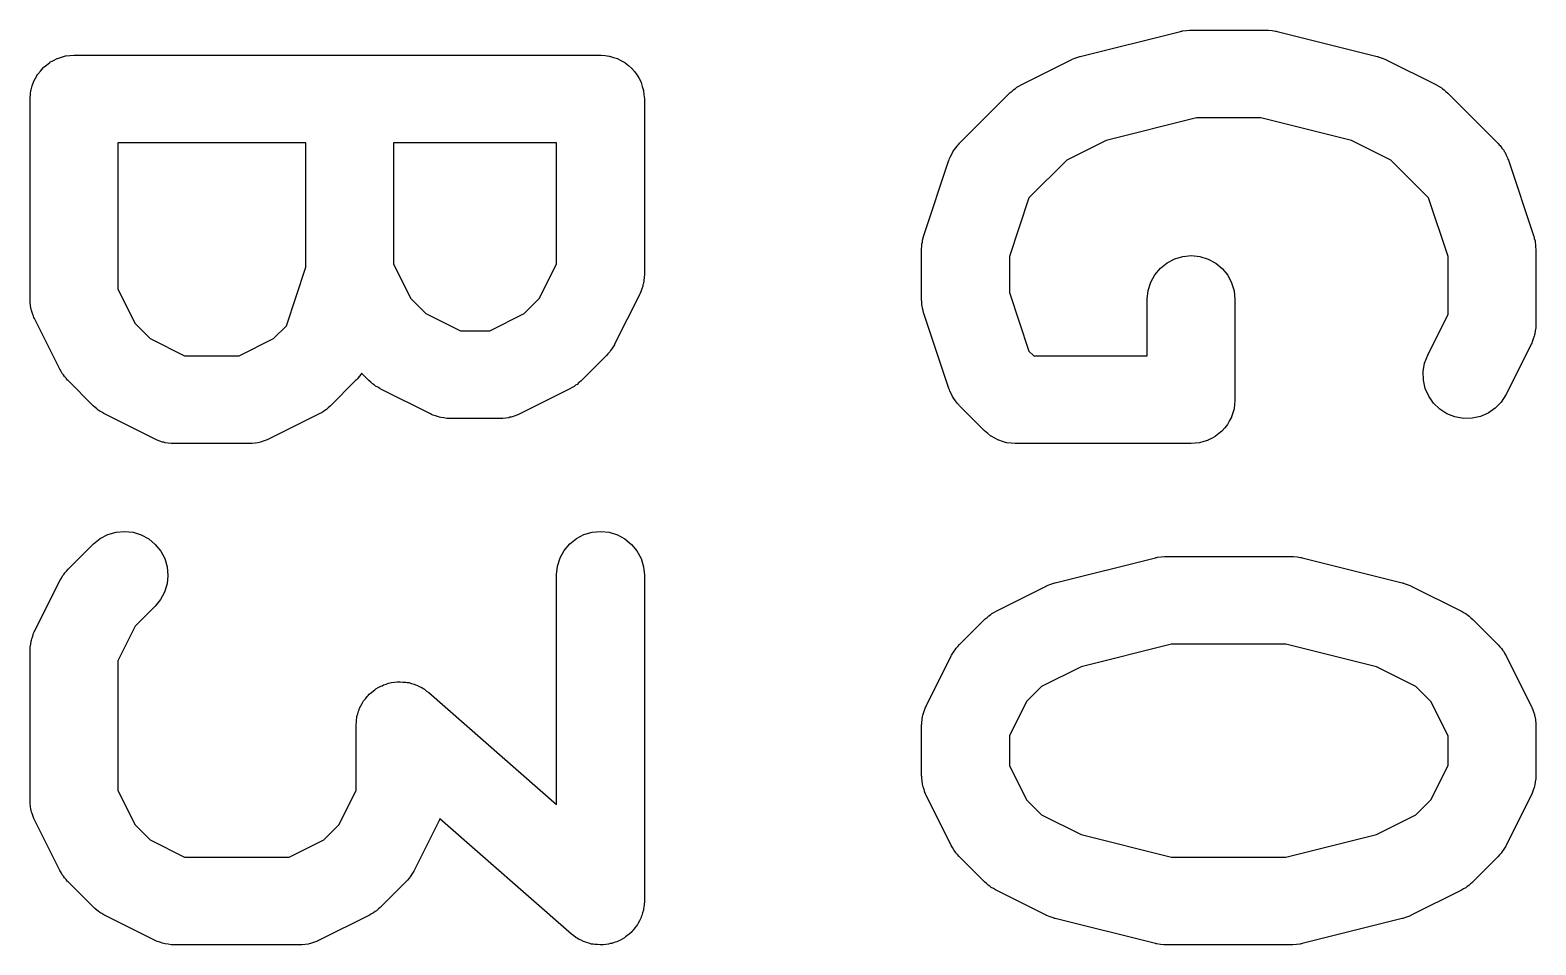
# Model space of a CAD drawing. Extents: x 74.8 to 169.8, y -84.2 to -63.4.
# Drawn here: x 87.055 to 88.771, y -71.26 to -70.218 of the extents above; entities that cross this region are included whole.
import ezdxf

# ---------------------------------------------------------------- set-up
doc = ezdxf.new("R2010")
doc.units = 0
doc.layers.add('BLACK', color=7, linetype='CONTINUOUS')

msp = doc.modelspace()

# ---------------------------------------------------------------- linework, layer by layer
at = {"layer": 'BLACK', "linetype": 'CONTINUOUS'}
for p, q in [((88.3671, -70.2188), (88.368, -70.2185)), ((88.368, -70.2185), (88.372, -70.2181)), ((88.372, -70.2181), (88.3759, -70.2176)), ((88.3759, -70.2176), (88.3768, -70.2177)), ((88.3768, -70.2177), (88.3777, -70.2176)), ((88.3777, -70.2176), (88.4634, -70.2176)), ((88.4634, -70.2176), (88.4641, -70.2176)), ((88.4641, -70.2176), (88.465, -70.2177)), ((88.465, -70.2177), (88.4659, -70.2176)), ((88.4659, -70.2176), (88.4699, -70.2182)), ((88.4699, -70.2182), (88.4738, -70.2187)), ((88.4738, -70.2187), (88.4747, -70.2189)), ((88.2513, -70.2476), (88.3656, -70.2191)), ((88.3656, -70.2191), (88.3663, -70.2189)), ((88.3663, -70.2189), (88.3671, -70.2188)), ((88.4747, -70.2189), (88.4756, -70.2191)), ((88.4756, -70.2191), (88.5898, -70.2476)), ((87.0772, -70.2543), (87.0813, -70.2521)), ((87.0813, -70.2521), (87.0855, -70.2499)), ((87.0855, -70.2499), (87.0857, -70.2499)), ((87.0857, -70.2499), (87.0858, -70.2498)), ((87.0858, -70.2498), (87.0903, -70.2485)), ((87.0903, -70.2485), (87.0949, -70.2471)), ((87.0949, -70.2471), (87.095, -70.2471)), ((87.095, -70.2471), (87.0952, -70.247)), ((87.0952, -70.247), (87.0999, -70.2466)), ((87.0999, -70.2466), (87.1046, -70.2461)), ((87.1046, -70.2461), (87.7046, -70.2461)), ((87.7046, -70.2461), (87.7049, -70.2461)), ((87.7049, -70.2461), (87.7049, -70.2461)), ((87.7049, -70.2461), (87.7049, -70.2461)), ((87.7049, -70.2461), (87.7053, -70.2461)), ((87.7053, -70.2461), (87.7099, -70.2467)), ((87.7099, -70.2467), (87.7146, -70.2472)), ((87.7146, -70.2472), (87.7148, -70.2472)), ((87.7148, -70.2472), (87.715, -70.2472)), ((87.715, -70.2472), (87.7194, -70.2487)), ((87.7194, -70.2487), (87.7239, -70.25)), ((87.7239, -70.25), (87.7241, -70.2501)), ((87.7241, -70.2501), (87.7243, -70.2502)), ((87.7243, -70.2502), (87.7284, -70.2525)), ((87.7284, -70.2525), (87.7325, -70.2547)), ((88.1839, -70.28), (88.2411, -70.2514)), ((88.2411, -70.2514), (88.2417, -70.2511)), ((88.2417, -70.2511), (88.2419, -70.251)), ((88.2419, -70.251), (88.2421, -70.2509)), ((88.2421, -70.2509), (88.2465, -70.2493)), ((88.2465, -70.2493), (88.2509, -70.2477)), ((88.2509, -70.2477), (88.2511, -70.2477)), ((88.2511, -70.2477), (88.2513, -70.2476)), ((88.5898, -70.2476), (88.5905, -70.2478)), ((88.5905, -70.2478), (88.5907, -70.2479)), ((88.5907, -70.2479), (88.591, -70.2479)), ((88.591, -70.2479), (88.5954, -70.2496)), ((88.5954, -70.2496), (88.5997, -70.2512)), ((88.5997, -70.2512), (88.5999, -70.2513)), ((88.5999, -70.2513), (88.6001, -70.2514)), ((88.6001, -70.2514), (88.6572, -70.28)), ((87.0609, -70.2723), (87.0631, -70.2682)), ((87.0631, -70.2682), (87.0632, -70.268)), ((87.0632, -70.268), (87.0633, -70.2679)), ((87.0633, -70.2679), (87.0663, -70.2643)), ((87.0663, -70.2643), (87.0693, -70.2607)), ((87.0693, -70.2607), (87.0695, -70.2606)), ((87.0695, -70.2606), (87.0696, -70.2604)), ((87.0696, -70.2604), (87.0732, -70.2575)), ((87.0732, -70.2575), (87.0769, -70.2545)), ((87.0769, -70.2545), (87.0771, -70.2544)), ((87.0771, -70.2544), (87.0772, -70.2543)), ((87.7325, -70.2547), (87.7327, -70.2548)), ((87.7327, -70.2548), (87.7328, -70.2549)), ((87.7328, -70.2549), (87.7364, -70.2579)), ((87.7364, -70.2579), (87.74, -70.2609)), ((87.74, -70.2609), (87.7402, -70.261)), ((87.7402, -70.261), (87.7403, -70.2612)), ((87.7403, -70.2612), (87.7432, -70.2647)), ((87.7432, -70.2647), (87.7462, -70.2685)), ((87.7462, -70.2685), (87.7463, -70.2686)), ((87.7463, -70.2686), (87.7464, -70.2688)), ((87.7464, -70.2688), (87.7486, -70.2729)), ((87.0551, -70.2908), (87.0556, -70.2861)), ((87.0556, -70.2859), (87.0557, -70.2857)), ((87.0556, -70.2861), (87.0556, -70.2859)), ((87.0557, -70.2857), (87.0571, -70.2813)), ((87.0571, -70.2813), (87.0585, -70.2768)), ((87.0585, -70.2768), (87.0586, -70.2766)), ((87.0586, -70.2764), (87.0609, -70.2723)), ((87.0586, -70.2766), (87.0586, -70.2764)), ((87.7486, -70.2729), (87.7508, -70.2771)), ((87.7508, -70.2771), (87.7508, -70.2773)), ((87.7508, -70.2773), (87.7509, -70.2774)), ((87.7509, -70.2774), (87.7522, -70.2819)), ((87.7522, -70.2819), (87.7536, -70.2864)), ((87.7536, -70.2864), (87.7536, -70.2866)), ((87.7536, -70.2866), (87.7537, -70.2868)), ((87.7537, -70.2868), (87.7541, -70.2914)), ((88.1714, -70.2889), (88.1736, -70.2871)), ((88.1736, -70.2871), (88.1757, -70.2852)), ((88.1757, -70.2852), (88.1774, -70.2841)), ((88.1774, -70.2841), (88.1791, -70.2828)), ((88.1791, -70.2828), (88.1815, -70.2815)), ((88.1815, -70.2815), (88.1839, -70.28)), ((88.6572, -70.28), (88.6578, -70.2803)), ((88.6578, -70.2803), (88.6602, -70.2818)), ((88.6602, -70.2818), (88.6627, -70.2832)), ((88.6627, -70.2832), (88.6643, -70.2845)), ((88.6643, -70.2845), (88.666, -70.2856)), ((88.666, -70.2856), (88.668, -70.2876)), ((87.0546, -70.2954), (87.0551, -70.2908)), ((87.0546, -70.2958), (87.0546, -70.2954)), ((87.0546, -70.2961), (87.0546, -70.2958)), ((87.0546, -70.2958), (87.0546, -70.2958)), ((87.0546, -70.2958), (87.0546, -70.2958)), ((87.0546, -70.5247), (87.0546, -70.2961)), ((87.7541, -70.2914), (87.7546, -70.2961)), ((87.7546, -70.2961), (87.7546, -70.4961)), ((88.1138, -70.3465), (88.1709, -70.2894)), ((88.1709, -70.2894), (88.1714, -70.2889)), ((88.668, -70.2876), (88.6702, -70.2894)), ((88.6702, -70.2894), (88.7274, -70.3465)), ((88.3839, -70.3176), (88.2809, -70.3433)), ((88.4573, -70.3176), (88.3839, -70.3176)), ((88.5603, -70.3433), (88.4573, -70.3176)), ((87.1546, -70.3461), (87.1546, -70.5129)), ((87.3689, -70.3461), (87.1546, -70.3461)), ((87.3689, -70.488), (87.3689, -70.3461)), ((87.4689, -70.3461), (87.4689, -70.4843)), ((87.6546, -70.3461), (87.4689, -70.3461)), ((87.6546, -70.4843), (87.6546, -70.3461)), ((88.106, -70.3565), (88.1069, -70.3553)), ((88.1069, -70.3553), (88.1076, -70.354)), ((88.1076, -70.354), (88.1098, -70.3514)), ((88.1098, -70.3514), (88.1118, -70.3486)), ((88.1118, -70.3486), (88.1129, -70.3476)), ((88.1129, -70.3476), (88.1138, -70.3465)), ((88.2809, -70.3433), (88.2359, -70.3658)), ((88.6052, -70.3658), (88.5603, -70.3433)), ((88.7274, -70.3465), (88.7278, -70.347)), ((88.7278, -70.347), (88.7288, -70.3482)), ((88.7288, -70.3482), (88.7298, -70.3492)), ((88.7298, -70.3492), (88.7318, -70.352)), ((88.7318, -70.352), (88.7339, -70.3546)), ((88.7339, -70.3546), (88.7346, -70.3559)), ((88.7346, -70.3559), (88.7355, -70.3571)), ((88.0731, -70.4518), (88.1017, -70.366)), ((88.1017, -70.366), (88.1019, -70.3654)), ((88.1019, -70.3654), (88.1025, -70.3641)), ((88.1025, -70.3641), (88.103, -70.3626)), ((88.103, -70.3626), (88.1046, -70.3596)), ((88.1046, -70.3596), (88.106, -70.3565)), ((88.2359, -70.3658), (88.1928, -70.4089)), ((88.6483, -70.4089), (88.6052, -70.3658)), ((88.7355, -70.3571), (88.7369, -70.3603)), ((88.7369, -70.3603), (88.7384, -70.3633)), ((88.7384, -70.3633), (88.7388, -70.3647)), ((88.7388, -70.3647), (88.7394, -70.366)), ((88.7394, -70.366), (88.768, -70.4518)), ((88.1928, -70.4089), (88.1706, -70.4757)), ((88.6706, -70.4757), (88.6483, -70.4089)), ((88.0714, -70.4592), (88.0717, -70.4572)), ((88.0717, -70.4572), (88.0725, -70.4545)), ((88.0725, -70.4545), (88.0731, -70.4518)), ((88.768, -70.4518), (88.7682, -70.4524)), ((88.7682, -70.4524), (88.7688, -70.4552)), ((88.7688, -70.4552), (88.7696, -70.4579)), ((88.7696, -70.4579), (88.7698, -70.4599)), ((88.0706, -70.4669), (88.0709, -70.4641)), ((88.0706, -70.4676), (88.0706, -70.4669)), ((88.0706, -70.5247), (88.0706, -70.4676)), ((88.0709, -70.4641), (88.071, -70.4613)), ((88.071, -70.4613), (88.0714, -70.4592)), ((88.1706, -70.4757), (88.1706, -70.5166)), ((88.359, -70.4784), (88.3683, -70.4756)), ((88.3683, -70.4756), (88.3781, -70.4747)), ((88.3781, -70.4747), (88.3878, -70.4757)), ((88.3878, -70.4757), (88.3971, -70.4786)), ((88.6706, -70.5415), (88.6706, -70.4757)), ((88.7698, -70.4599), (88.7703, -70.462)), ((88.7703, -70.462), (88.7703, -70.4648)), ((88.7703, -70.4648), (88.7706, -70.4676)), ((88.7706, -70.4676), (88.7706, -70.5533)), ((87.3466, -70.5548), (87.3689, -70.488)), ((87.4689, -70.4843), (87.4885, -70.5237)), ((87.6349, -70.5237), (87.6546, -70.4843)), ((88.3365, -70.4965), (88.3427, -70.489)), ((88.3427, -70.489), (88.3503, -70.4829)), ((88.3503, -70.4829), (88.359, -70.4784)), ((88.3971, -70.4786), (88.4057, -70.4833)), ((88.4057, -70.4833), (88.4132, -70.4895)), ((88.4132, -70.4895), (88.4194, -70.497)), ((87.7528, -70.5094), (87.7516, -70.5126)), ((87.753, -70.5079), (87.7528, -70.5094)), ((87.7535, -70.5065), (87.753, -70.5079)), ((87.7539, -70.5031), (87.7535, -70.5065)), ((87.7544, -70.4998), (87.7539, -70.5031)), ((87.7546, -70.4968), (87.7544, -70.4983)), ((87.7544, -70.4983), (87.7544, -70.4998)), ((87.7546, -70.4961), (87.7546, -70.4968)), ((88.3288, -70.5143), (88.3318, -70.505)), ((88.3318, -70.505), (88.3365, -70.4965)), ((88.4194, -70.497), (88.4239, -70.5057)), ((88.4239, -70.5057), (88.4268, -70.515)), ((87.0547, -70.5262), (87.0546, -70.5247)), ((87.0547, -70.5276), (87.0547, -70.5262)), ((87.0552, -70.531), (87.0547, -70.5276)), ((87.1546, -70.5129), (87.1742, -70.5522)), ((87.4885, -70.5237), (87.5056, -70.5408)), ((87.6178, -70.5408), (87.6349, -70.5237)), ((87.7493, -70.5185), (87.7207, -70.5756)), ((87.7498, -70.5171), (87.7493, -70.5185)), ((87.7505, -70.5158), (87.7498, -70.5171)), ((87.7516, -70.5126), (87.7505, -70.5158)), ((88.0708, -70.5275), (88.0706, -70.5247)), ((88.0709, -70.5303), (88.0708, -70.5275)), ((88.1706, -70.5166), (88.1928, -70.5834)), ((88.3277, -70.524), (88.3288, -70.5143)), ((88.3277, -70.5247), (88.3277, -70.524)), ((88.3277, -70.589), (88.3277, -70.5247)), ((88.4268, -70.515), (88.4277, -70.5247)), ((88.4277, -70.5247), (88.4277, -70.639)), ((87.0555, -70.5344), (87.0552, -70.531)), ((87.0559, -70.5358), (87.0555, -70.5344)), ((87.0562, -70.5373), (87.0559, -70.5358)), ((87.0574, -70.5405), (87.0562, -70.5373)), ((87.0583, -70.5438), (87.0574, -70.5405)), ((87.059, -70.5451), (87.0583, -70.5438)), ((87.5056, -70.5408), (87.5449, -70.5604)), ((87.5785, -70.5604), (87.6178, -70.5408)), ((88.0713, -70.5323), (88.0709, -70.5303)), ((88.0715, -70.5344), (88.0713, -70.5323)), ((88.0723, -70.5371), (88.0715, -70.5344)), ((88.0729, -70.5399), (88.0723, -70.5371)), ((88.0731, -70.5405), (88.0729, -70.5399)), ((88.1017, -70.6262), (88.0731, -70.5405)), ((88.6473, -70.5881), (88.6706, -70.5415)), ((87.0595, -70.5464), (87.059, -70.5451)), ((87.0598, -70.5471), (87.0595, -70.5464)), ((87.0884, -70.6042), (87.0598, -70.5471)), ((87.1742, -70.5522), (87.1913, -70.5693)), ((87.3321, -70.5693), (87.3466, -70.5548)), ((87.5449, -70.5604), (87.5785, -70.5604)), ((88.7699, -70.5603), (88.7695, -70.5637)), ((88.7704, -70.5569), (88.7699, -70.5603)), ((88.7706, -70.554), (88.7704, -70.5554)), ((88.7704, -70.5554), (88.7704, -70.5569)), ((88.7706, -70.5533), (88.7706, -70.554)), ((87.1913, -70.5693), (87.2307, -70.589)), ((87.2928, -70.589), (87.3321, -70.5693)), ((87.7189, -70.5786), (87.7176, -70.5811)), ((87.7204, -70.5763), (87.7189, -70.5786)), ((87.7207, -70.5756), (87.7204, -70.5763)), ((88.7653, -70.5756), (88.7367, -70.6328)), ((88.7658, -70.5743), (88.7653, -70.5756)), ((88.7665, -70.573), (88.7658, -70.5743)), ((88.7676, -70.5697), (88.7665, -70.573)), ((88.7688, -70.5665), (88.7676, -70.5697)), ((88.769, -70.5651), (88.7688, -70.5665)), ((88.7695, -70.5637), (88.769, -70.5651)), ((87.2307, -70.589), (87.2928, -70.589)), ((87.7114, -70.5886), (87.6828, -70.6172)), ((87.7131, -70.5865), (87.7114, -70.5886)), ((87.7151, -70.5845), (87.7131, -70.5865)), ((87.7162, -70.5827), (87.7151, -70.5845)), ((87.7176, -70.5811), (87.7162, -70.5827)), ((88.1928, -70.5834), (88.1984, -70.589)), ((88.1984, -70.589), (88.3277, -70.589)), ((88.6438, -70.5972), (88.6473, -70.5881)), ((87.0899, -70.6066), (87.0884, -70.6042)), ((87.0912, -70.6091), (87.0899, -70.6066)), ((87.0925, -70.6107), (87.0912, -70.6091)), ((87.0936, -70.6125), (87.0925, -70.6107)), ((87.0956, -70.6145), (87.0936, -70.6125)), ((87.4297, -70.6123), (87.4277, -70.6151)), ((87.4318, -70.6097), (87.4297, -70.6123)), ((87.4323, -70.6088), (87.4318, -70.6097)), ((87.4406, -70.6172), (87.4323, -70.6088)), ((88.6421, -70.6068), (88.6438, -70.5972)), ((88.6424, -70.6166), (88.6421, -70.6068)), ((87.0973, -70.6167), (87.0956, -70.6145)), ((87.0978, -70.6172), (87.0973, -70.6167)), ((87.1264, -70.6458), (87.0978, -70.6172)), ((87.4256, -70.6172), (87.3971, -70.6458)), ((87.4266, -70.6161), (87.4256, -70.6172)), ((87.4277, -70.6151), (87.4266, -70.6161)), ((87.4428, -70.619), (87.4406, -70.6172)), ((87.4448, -70.621), (87.4428, -70.619)), ((87.4466, -70.6221), (87.4448, -70.621)), ((87.4482, -70.6234), (87.4466, -70.6221)), ((87.4507, -70.6247), (87.4482, -70.6234)), ((87.453, -70.6263), (87.4507, -70.6247)), ((87.4536, -70.6266), (87.453, -70.6263)), ((87.5108, -70.6551), (87.4536, -70.6266)), ((87.6698, -70.6266), (87.6126, -70.6551)), ((87.6722, -70.6251), (87.6698, -70.6266)), ((87.6747, -70.6238), (87.6722, -70.6251)), ((87.6763, -70.6225), (87.6747, -70.6238)), ((87.678, -70.6214), (87.6763, -70.6225)), ((87.6801, -70.6194), (87.678, -70.6214)), ((87.6823, -70.6177), (87.6801, -70.6194)), ((87.6828, -70.6172), (87.6823, -70.6177)), ((88.1023, -70.6276), (88.1017, -70.6262)), ((88.1027, -70.629), (88.1023, -70.6276)), ((88.1043, -70.632), (88.1027, -70.629)), ((88.6445, -70.6261), (88.6424, -70.6166)), ((88.6485, -70.635), (88.6445, -70.6261)), ((87.1285, -70.6476), (87.1264, -70.6458)), ((87.1305, -70.6495), (87.1285, -70.6476)), ((87.3966, -70.6463), (87.3944, -70.648)), ((87.3971, -70.6458), (87.3966, -70.6463)), ((88.1057, -70.6352), (88.1043, -70.632)), ((88.1065, -70.6364), (88.1057, -70.6352)), ((88.1072, -70.6377), (88.1065, -70.6364)), ((88.1093, -70.6403), (88.1072, -70.6377)), ((88.1113, -70.6431), (88.1093, -70.6403)), ((88.1124, -70.6441), (88.1113, -70.6431)), ((88.1133, -70.6453), (88.1124, -70.6441)), ((88.1138, -70.6458), (88.1133, -70.6453)), ((88.1424, -70.6744), (88.1138, -70.6458)), ((88.4272, -70.6443), (88.4267, -70.6491)), ((88.4277, -70.6397), (88.4272, -70.6443)), ((88.4277, -70.639), (88.4277, -70.6393)), ((88.4277, -70.6393), (88.4277, -70.6393)), ((88.4277, -70.6393), (88.4277, -70.6394)), ((88.4277, -70.6394), (88.4277, -70.6397)), ((88.6541, -70.643), (88.6485, -70.635)), ((88.6611, -70.6497), (88.6541, -70.643)), ((88.7311, -70.6416), (88.7243, -70.6486)), ((88.7364, -70.6334), (88.7311, -70.6416)), ((88.7367, -70.6328), (88.7364, -70.6334)), ((87.1323, -70.6507), (87.1305, -70.6495)), ((87.1339, -70.652), (87.1323, -70.6507)), ((87.1364, -70.6533), (87.1339, -70.652)), ((87.1387, -70.6548), (87.1364, -70.6533)), ((87.1394, -70.6551), (87.1387, -70.6548)), ((87.1965, -70.6837), (87.1394, -70.6551)), ((87.3841, -70.6551), (87.3269, -70.6837)), ((87.3865, -70.6537), (87.3841, -70.6551)), ((87.3889, -70.6524), (87.3865, -70.6537)), ((87.3906, -70.6511), (87.3889, -70.6524)), ((87.3923, -70.65), (87.3906, -70.6511)), ((87.3944, -70.648), (87.3923, -70.65)), ((87.5122, -70.6557), (87.5108, -70.6551)), ((87.5134, -70.6564), (87.5122, -70.6557)), ((87.5167, -70.6574), (87.5134, -70.6564)), ((87.5199, -70.6586), (87.5167, -70.6574)), ((87.5213, -70.6589), (87.5199, -70.6586)), ((87.5227, -70.6593), (87.5213, -70.6589)), ((87.5261, -70.6597), (87.5227, -70.6593)), ((87.5295, -70.6603), (87.5261, -70.6597)), ((87.531, -70.6603), (87.5295, -70.6603)), ((87.5324, -70.6604), (87.531, -70.6603)), ((87.5331, -70.6604), (87.5324, -70.6604)), ((87.5903, -70.6604), (87.5331, -70.6604)), ((87.5917, -70.6603), (87.5903, -70.6604)), ((87.5932, -70.6603), (87.5917, -70.6603)), ((87.5966, -70.6598), (87.5932, -70.6603)), ((87.6, -70.6595), (87.5966, -70.6598)), ((87.6014, -70.659), (87.6, -70.6595)), ((87.6029, -70.6588), (87.6014, -70.659)), ((87.6061, -70.6576), (87.6029, -70.6588)), ((87.6093, -70.6567), (87.6061, -70.6576)), ((87.6106, -70.656), (87.6093, -70.6567)), ((87.612, -70.6555), (87.6106, -70.656)), ((87.6126, -70.6551), (87.612, -70.6555)), ((88.4214, -70.6628), (88.4192, -70.667)), ((88.4237, -70.6587), (88.4214, -70.6628)), ((88.4238, -70.6584), (88.4237, -70.6585)), ((88.4237, -70.6585), (88.4237, -70.6587)), ((88.4252, -70.6539), (88.4238, -70.6584)), ((88.4266, -70.6494), (88.4252, -70.6539)), ((88.4267, -70.6491), (88.4266, -70.6492)), ((88.4266, -70.6492), (88.4266, -70.6494)), ((88.6693, -70.655), (88.6611, -70.6497)), ((88.6784, -70.6585), (88.6693, -70.655)), ((88.688, -70.6603), (88.6784, -70.6585)), ((88.6978, -70.6601), (88.688, -70.6603)), ((88.7073, -70.658), (88.6978, -70.6601)), ((88.7163, -70.6541), (88.7073, -70.658)), ((88.7243, -70.6486), (88.7163, -70.6541)), ((88.1459, -70.6773), (88.1424, -70.6744)), ((88.1495, -70.6803), (88.1459, -70.6773)), ((88.1497, -70.6804), (88.1495, -70.6803)), ((88.1499, -70.6805), (88.1497, -70.6804)), ((88.154, -70.6827), (88.1499, -70.6805)), ((88.4051, -70.6808), (88.401, -70.683)), ((88.4052, -70.6807), (88.4051, -70.6808)), ((88.4054, -70.6806), (88.4052, -70.6807)), ((88.4091, -70.6776), (88.4054, -70.6806)), ((88.4127, -70.6747), (88.4091, -70.6776)), ((88.4128, -70.6746), (88.4127, -70.6747)), ((88.4129, -70.6745), (88.4128, -70.6746)), ((88.416, -70.6708), (88.4129, -70.6745)), ((88.419, -70.6672), (88.416, -70.6708)), ((88.4191, -70.6671), (88.419, -70.6672)), ((88.4192, -70.667), (88.4191, -70.6671)), ((87.1979, -70.6842), (87.1965, -70.6837)), ((87.1992, -70.685), (87.1979, -70.6842)), ((87.2024, -70.686), (87.1992, -70.685)), ((87.2056, -70.6872), (87.2024, -70.686)), ((87.2071, -70.6875), (87.2056, -70.6872)), ((87.2085, -70.6879), (87.2071, -70.6875)), ((87.2119, -70.6883), (87.2085, -70.6879)), ((87.2152, -70.6889), (87.2119, -70.6883)), ((87.2167, -70.6888), (87.2152, -70.6889)), ((87.2182, -70.689), (87.2167, -70.6888)), ((87.2189, -70.689), (87.2182, -70.689)), ((87.3046, -70.689), (87.2189, -70.689)), ((87.306, -70.6889), (87.3046, -70.689)), ((87.3075, -70.6889), (87.306, -70.6889)), ((87.3109, -70.6884), (87.3075, -70.6889)), ((87.3143, -70.688), (87.3109, -70.6884)), ((87.3157, -70.6876), (87.3143, -70.688)), ((87.3171, -70.6874), (87.3157, -70.6876)), ((87.3203, -70.6862), (87.3171, -70.6874)), ((87.3236, -70.6852), (87.3203, -70.6862)), ((87.3249, -70.6845), (87.3236, -70.6852)), ((87.3263, -70.684), (87.3249, -70.6845)), ((87.3269, -70.6837), (87.3263, -70.684)), ((88.158, -70.685), (88.154, -70.6827)), ((88.1583, -70.685), (88.158, -70.685)), ((88.1585, -70.6852), (88.1583, -70.685)), ((88.1629, -70.6865), (88.1585, -70.6852)), ((88.1673, -70.6879), (88.1629, -70.6865)), ((88.1676, -70.6879), (88.1673, -70.6879)), ((88.1678, -70.688), (88.1676, -70.6879)), ((88.1725, -70.6885), (88.1678, -70.688)), ((88.177, -70.689), (88.1725, -70.6885)), ((88.1775, -70.689), (88.177, -70.689)), ((88.1776, -70.689), (88.1775, -70.689)), ((88.1775, -70.689), (88.1775, -70.689)), ((88.1777, -70.689), (88.1776, -70.689)), ((88.3777, -70.689), (88.1777, -70.689)), ((88.3824, -70.6885), (88.3777, -70.689)), ((88.3871, -70.6881), (88.3824, -70.6885)), ((88.3872, -70.6881), (88.3871, -70.6881)), ((88.3874, -70.688), (88.3872, -70.6881)), ((88.392, -70.6867), (88.3874, -70.688)), ((88.3964, -70.6854), (88.392, -70.6867)), ((88.3966, -70.6853), (88.3964, -70.6854)), ((88.3968, -70.6852), (88.3966, -70.6853)), ((88.401, -70.683), (88.3968, -70.6852)), ((87.1269, -70.8032), (87.1345, -70.7971)), ((87.1345, -70.7971), (87.1431, -70.7926)), ((87.1431, -70.7926), (87.1525, -70.7899)), ((87.1525, -70.7899), (87.1622, -70.789)), ((87.1622, -70.789), (87.1719, -70.7901)), ((87.1719, -70.7901), (87.1813, -70.793)), ((87.1813, -70.793), (87.1898, -70.7976)), ((87.1898, -70.7976), (87.1973, -70.8039)), ((87.6696, -70.8033), (87.6772, -70.7972)), ((87.6772, -70.7972), (87.6858, -70.7926)), ((87.6858, -70.7926), (87.6952, -70.7899)), ((87.6952, -70.7899), (87.7049, -70.789)), ((87.7049, -70.789), (87.7146, -70.79)), ((87.7146, -70.79), (87.7239, -70.7929)), ((87.7239, -70.7929), (87.7325, -70.7975)), ((87.7325, -70.7975), (87.74, -70.8038)), ((87.0978, -70.8322), (87.1264, -70.8036)), ((87.1264, -70.8036), (87.1269, -70.8032)), ((87.1973, -70.8039), (87.2035, -70.8115)), ((87.2035, -70.8115), (87.208, -70.8201)), ((87.6557, -70.8286), (87.6586, -70.8193)), ((87.6586, -70.8193), (87.6633, -70.8108)), ((87.6633, -70.8108), (87.6696, -70.8033)), ((87.74, -70.8038), (87.7462, -70.8113)), ((87.7462, -70.8113), (87.7508, -70.8199)), ((88.2227, -70.8476), (88.337, -70.8191)), ((88.337, -70.8191), (88.3377, -70.8189)), ((88.3377, -70.8189), (88.3386, -70.8188)), ((88.3386, -70.8188), (88.3394, -70.8185)), ((88.3394, -70.8185), (88.3434, -70.8181)), ((88.3434, -70.8181), (88.3474, -70.8176)), ((88.3474, -70.8176), (88.3483, -70.8177)), ((88.3483, -70.8177), (88.3491, -70.8176)), ((88.3491, -70.8176), (88.492, -70.8176)), ((88.492, -70.8176), (88.4927, -70.8176)), ((88.4927, -70.8176), (88.4936, -70.8177)), ((88.4936, -70.8177), (88.4945, -70.8176)), ((88.4945, -70.8176), (88.4984, -70.8182)), ((88.4984, -70.8182), (88.5024, -70.8187)), ((88.5024, -70.8187), (88.5032, -70.8189)), ((88.5032, -70.8189), (88.5041, -70.8191)), ((88.5041, -70.8191), (88.6184, -70.8476)), ((87.0929, -70.8381), (87.094, -70.8364)), ((87.094, -70.8364), (87.096, -70.8344)), ((87.096, -70.8344), (87.0978, -70.8322)), ((87.208, -70.8201), (87.2108, -70.8295)), ((87.2108, -70.8295), (87.2117, -70.8392)), ((87.6546, -70.8383), (87.6557, -70.8286)), ((87.7508, -70.8199), (87.7536, -70.8293)), ((87.7536, -70.8293), (87.7546, -70.839)), ((87.0598, -70.9024), (87.0884, -70.8452)), ((87.0884, -70.8452), (87.0887, -70.8446)), ((87.0887, -70.8446), (87.0903, -70.8422)), ((87.0903, -70.8422), (87.0916, -70.8398)), ((87.0916, -70.8398), (87.0929, -70.8381)), ((87.2107, -70.8489), (87.2079, -70.8582)), ((87.2117, -70.8392), (87.2107, -70.8489)), ((87.6546, -70.839), (87.6546, -70.8383)), ((87.6546, -71.1002), (87.6546, -70.839)), ((87.7546, -70.839), (87.7546, -71.2104)), ((88.1554, -70.88), (88.2125, -70.8514)), ((88.2125, -70.8514), (88.2131, -70.8511)), ((88.2131, -70.8511), (88.2133, -70.851)), ((88.2133, -70.851), (88.2135, -70.8509)), ((88.2135, -70.8509), (88.2179, -70.8493)), ((88.2179, -70.8493), (88.2223, -70.8477)), ((88.2223, -70.8477), (88.2225, -70.8477)), ((88.2225, -70.8477), (88.2227, -70.8476)), ((88.6184, -70.8476), (88.6191, -70.8478)), ((88.6191, -70.8478), (88.6193, -70.8479)), ((88.6193, -70.8479), (88.6195, -70.8479)), ((88.6195, -70.8479), (88.6239, -70.8496)), ((88.6239, -70.8496), (88.6282, -70.8512)), ((88.6282, -70.8512), (88.6284, -70.8513)), ((88.6284, -70.8513), (88.6286, -70.8514)), ((88.6286, -70.8514), (88.6858, -70.88)), ((87.2033, -70.8668), (87.1971, -70.8744)), ((87.2079, -70.8582), (87.2033, -70.8668)), ((87.1971, -70.8744), (87.1742, -70.8972)), ((88.1429, -70.8889), (88.1451, -70.8871)), ((88.1451, -70.8871), (88.1471, -70.8852)), ((88.1471, -70.8852), (88.1489, -70.8841)), ((88.1489, -70.8841), (88.1505, -70.8828)), ((88.1505, -70.8828), (88.153, -70.8815)), ((88.153, -70.8815), (88.1554, -70.88)), ((88.6858, -70.88), (88.6864, -70.8803)), ((88.6864, -70.8803), (88.6888, -70.8818)), ((88.6888, -70.8818), (88.6912, -70.8832)), ((88.6912, -70.8832), (88.6929, -70.8845)), ((88.6929, -70.8845), (88.6946, -70.8856)), ((88.6946, -70.8856), (88.6966, -70.8876)), ((88.6966, -70.8876), (88.6988, -70.8894)), ((87.0576, -70.9083), (87.0586, -70.905)), ((87.0586, -70.905), (87.0593, -70.9037)), ((87.0593, -70.9037), (87.0598, -70.9024)), ((87.1742, -70.8972), (87.1546, -70.9365)), ((88.1138, -70.9179), (88.1424, -70.8894)), ((88.1424, -70.8894), (88.1429, -70.8889)), ((88.6988, -70.8894), (88.7274, -70.9179)), ((87.0547, -70.9211), (87.0553, -70.9177)), ((87.0547, -70.9226), (87.0547, -70.9211)), ((87.0553, -70.9177), (87.0557, -70.9143)), ((87.0557, -70.9143), (87.0561, -70.9129)), ((87.0561, -70.9129), (87.0564, -70.9115)), ((87.0564, -70.9115), (87.0576, -70.9083)), ((88.1089, -70.9239), (88.11, -70.9221)), ((88.11, -70.9221), (88.112, -70.9201)), ((88.112, -70.9201), (88.1138, -70.9179)), ((88.3553, -70.9176), (88.2523, -70.9433)), ((88.4858, -70.9176), (88.3553, -70.9176)), ((88.5888, -70.9433), (88.4858, -70.9176)), ((88.7274, -70.9179), (88.7278, -70.9184)), ((88.7278, -70.9184), (88.7296, -70.9206)), ((88.7296, -70.9206), (88.7315, -70.9227)), ((87.0546, -70.924), (87.0547, -70.9226)), ((87.0546, -70.9247), (87.0546, -70.924)), ((87.0546, -71.0961), (87.0546, -70.9247)), ((87.1546, -70.9365), (87.1546, -71.0843)), ((88.0758, -70.9881), (88.1044, -70.9309)), ((88.1044, -70.9309), (88.1047, -70.9303)), ((88.1047, -70.9303), (88.1063, -70.9279)), ((88.1063, -70.9279), (88.1076, -70.9255)), ((88.1076, -70.9255), (88.1089, -70.9239)), ((88.7315, -70.9227), (88.7326, -70.9244)), ((88.7326, -70.9244), (88.7339, -70.9261)), ((88.7339, -70.9261), (88.7352, -70.9285)), ((88.7352, -70.9285), (88.7367, -70.9309)), ((88.7367, -70.9309), (88.7653, -70.9881)), ((88.2523, -70.9433), (88.2073, -70.9658)), ((88.6338, -70.9658), (88.5888, -70.9433)), ((87.441, -70.9747), (87.4435, -70.9727)), ((87.4435, -70.9727), (87.4458, -70.9706)), ((87.4458, -70.9706), (87.4473, -70.9697)), ((87.4473, -70.9697), (87.4486, -70.9686)), ((87.4486, -70.9686), (87.4514, -70.9671)), ((87.4514, -70.9671), (87.4541, -70.9655)), ((87.4541, -70.9655), (87.4557, -70.9649)), ((87.4557, -70.9649), (87.4573, -70.9641)), ((87.4573, -70.9641), (87.4603, -70.9632)), ((87.4603, -70.9632), (87.4632, -70.9621)), ((87.4632, -70.9621), (87.465, -70.9618)), ((87.465, -70.9618), (87.4666, -70.9613)), ((87.4666, -70.9613), (87.4697, -70.961)), ((87.4697, -70.961), (87.4728, -70.9605)), ((87.4728, -70.9605), (87.4746, -70.9606)), ((87.4746, -70.9606), (87.4763, -70.9604)), ((87.4763, -70.9604), (87.4795, -70.9608)), ((87.4795, -70.9608), (87.4826, -70.9609)), ((87.4826, -70.9609), (87.4843, -70.9613)), ((87.4843, -70.9613), (87.4861, -70.9614)), ((87.4861, -70.9614), (87.4891, -70.9624)), ((87.4891, -70.9624), (87.4921, -70.9631)), ((87.4921, -70.9631), (87.4937, -70.9638)), ((87.4937, -70.9638), (87.4954, -70.9643)), ((87.4954, -70.9643), (87.4981, -70.9658)), ((87.4981, -70.9658), (87.501, -70.9671)), ((87.501, -70.9671), (87.5024, -70.9681)), ((87.5024, -70.9681), (87.504, -70.969)), ((87.504, -70.969), (87.5064, -70.971)), ((87.5064, -70.971), (87.5089, -70.9728)), ((87.5089, -70.9728), (87.6546, -71.1002)), ((88.2073, -70.9658), (88.1902, -70.9829)), ((88.6509, -70.9829), (88.6338, -70.9658)), ((87.4295, -70.9924), (87.43, -70.9907)), ((87.43, -70.9907), (87.4316, -70.988)), ((87.4316, -70.988), (87.4329, -70.9851)), ((87.4329, -70.9851), (87.4339, -70.9837)), ((87.4339, -70.9837), (87.4347, -70.9822)), ((87.4347, -70.9822), (87.4368, -70.9798)), ((87.4368, -70.9798), (87.4386, -70.9772)), ((87.4386, -70.9772), (87.4399, -70.976)), ((87.4399, -70.976), (87.441, -70.9747)), ((88.0736, -70.994), (88.0746, -70.9907)), ((88.0746, -70.9907), (88.0753, -70.9894)), ((88.0753, -70.9894), (88.0758, -70.9881)), ((88.1902, -70.9829), (88.1706, -71.0222)), ((88.6706, -71.0222), (88.6509, -70.9829)), ((88.7653, -70.9881), (88.7656, -70.9887)), ((88.7656, -70.9887), (88.7661, -70.9901)), ((88.7661, -70.9901), (88.7668, -70.9914)), ((87.426, -71.0097), (87.4264, -71.0066)), ((87.4264, -71.0066), (87.4265, -71.0035)), ((87.4265, -71.0035), (87.4269, -71.0018)), ((87.4269, -71.0018), (87.4271, -71)), ((87.4271, -71), (87.428, -70.997)), ((87.428, -70.997), (87.4288, -70.994)), ((87.4288, -70.994), (87.4295, -70.9924)), ((88.0707, -71.0068), (88.0713, -71.0034)), ((88.0707, -71.0083), (88.0707, -71.0068)), ((88.0713, -71.0034), (88.0717, -71)), ((88.0717, -71), (88.0721, -70.9986)), ((88.0721, -70.9986), (88.0724, -70.9972)), ((88.0724, -70.9972), (88.0736, -70.994)), ((88.7668, -70.9914), (88.7678, -70.9947)), ((88.7678, -70.9947), (88.769, -70.9979)), ((88.769, -70.9979), (88.7692, -70.9993)), ((88.7692, -70.9993), (88.7696, -71.0007)), ((88.7696, -71.0007), (88.77, -71.0041)), ((88.77, -71.0041), (88.7705, -71.0075)), ((88.7705, -71.0075), (88.7704, -71.009)), ((87.426, -71.0104), (87.426, -71.0097)), ((87.426, -71.0843), (87.426, -71.0104)), ((88.0706, -71.0097), (88.0707, -71.0083)), ((88.0706, -71.0104), (88.0706, -71.0097)), ((88.0706, -71.0676), (88.0706, -71.0104)), ((88.1706, -71.0222), (88.1706, -71.0558)), ((88.6706, -71.0558), (88.6706, -71.0222)), ((88.7704, -71.009), (88.7706, -71.0104)), ((88.7706, -71.0104), (88.7706, -71.0676)), ((88.1706, -71.0558), (88.1902, -71.0951)), ((88.6509, -71.0951), (88.6706, -71.0558)), ((88.0707, -71.069), (88.0706, -71.0676)), ((88.0707, -71.0705), (88.0707, -71.069)), ((88.0712, -71.0739), (88.0707, -71.0705)), ((88.0715, -71.0773), (88.0712, -71.0739)), ((88.7699, -71.0746), (88.7695, -71.078)), ((88.7704, -71.0712), (88.7699, -71.0746)), ((88.7706, -71.0683), (88.7704, -71.0697)), ((88.7704, -71.0697), (88.7704, -71.0712)), ((88.7706, -71.0676), (88.7706, -71.0683)), ((87.1546, -71.0843), (87.1742, -71.1237)), ((87.4063, -71.1237), (87.426, -71.0843)), ((88.0719, -71.0787), (88.0715, -71.0773)), ((88.0722, -71.0801), (88.0719, -71.0787)), ((88.0734, -71.0833), (88.0722, -71.0801)), ((88.0743, -71.0866), (88.0734, -71.0833)), ((88.075, -71.0879), (88.0743, -71.0866)), ((88.0755, -71.0893), (88.075, -71.0879)), ((88.0758, -71.0899), (88.0755, -71.0893)), ((88.1044, -71.1471), (88.0758, -71.0899)), ((88.7653, -71.0899), (88.7367, -71.1471)), ((88.7658, -71.0886), (88.7653, -71.0899)), ((88.7665, -71.0873), (88.7658, -71.0886)), ((88.7676, -71.084), (88.7665, -71.0873)), ((88.7688, -71.0808), (88.7676, -71.084)), ((88.769, -71.0794), (88.7688, -71.0808)), ((88.7695, -71.078), (88.769, -71.0794)), ((87.0547, -71.0976), (87.0546, -71.0961)), ((87.0547, -71.0991), (87.0547, -71.0976)), ((87.0552, -71.1024), (87.0547, -71.0991)), ((87.0555, -71.1059), (87.0552, -71.1024)), ((87.0559, -71.1073), (87.0555, -71.1059)), ((87.0562, -71.1087), (87.0559, -71.1073)), ((87.0574, -71.1119), (87.0562, -71.1087)), ((88.1902, -71.0951), (88.2073, -71.1122)), ((88.6338, -71.1122), (88.6509, -71.0951)), ((87.0583, -71.1152), (87.0574, -71.1119)), ((87.059, -71.1165), (87.0583, -71.1152)), ((87.0595, -71.1179), (87.059, -71.1165)), ((87.0598, -71.1185), (87.0595, -71.1179)), ((87.0884, -71.1756), (87.0598, -71.1185)), ((87.1742, -71.1237), (87.1913, -71.1408)), ((87.3892, -71.1408), (87.4063, -71.1237)), ((87.5207, -71.1185), (87.4921, -71.1756)), ((87.5212, -71.1171), (87.5207, -71.1185)), ((87.5215, -71.1167), (87.5212, -71.1171)), ((87.6716, -71.2481), (87.5215, -71.1167)), ((88.2073, -71.1122), (88.2523, -71.1347)), ((88.5888, -71.1347), (88.6338, -71.1122)), ((87.1913, -71.1408), (87.2307, -71.1604)), ((87.3499, -71.1604), (87.3892, -71.1408)), ((88.2523, -71.1347), (88.3553, -71.1604)), ((88.4858, -71.1604), (88.5888, -71.1347)), ((87.2307, -71.1604), (87.3499, -71.1604)), ((88.1059, -71.1495), (88.1044, -71.1471)), ((88.1072, -71.1519), (88.1059, -71.1495)), ((88.1085, -71.1536), (88.1072, -71.1519)), ((88.1096, -71.1553), (88.1085, -71.1536)), ((88.1116, -71.1574), (88.1096, -71.1553)), ((88.1133, -71.1596), (88.1116, -71.1574)), ((88.1138, -71.1601), (88.1133, -71.1596)), ((88.1424, -71.1886), (88.1138, -71.1601)), ((88.3553, -71.1604), (88.4858, -71.1604)), ((88.7274, -71.1601), (88.6988, -71.1886)), ((88.7291, -71.1579), (88.7274, -71.1601)), ((88.7311, -71.1559), (88.7291, -71.1579)), ((88.7322, -71.1541), (88.7311, -71.1559)), ((88.7335, -71.1525), (88.7322, -71.1541)), ((88.7349, -71.15), (88.7335, -71.1525)), ((88.7364, -71.1477), (88.7349, -71.15)), ((88.7367, -71.1471), (88.7364, -71.1477)), ((87.0899, -71.178), (87.0884, -71.1756)), ((87.0912, -71.1805), (87.0899, -71.178)), ((87.4903, -71.1786), (87.489, -71.1811)), ((87.4918, -71.1763), (87.4903, -71.1786)), ((87.4921, -71.1756), (87.4918, -71.1763)), ((87.0925, -71.1821), (87.0912, -71.1805)), ((87.0936, -71.1839), (87.0925, -71.1821)), ((87.0956, -71.186), (87.0936, -71.1839)), ((87.0973, -71.1881), (87.0956, -71.186)), ((87.0978, -71.1886), (87.0973, -71.1881)), ((87.1264, -71.2172), (87.0978, -71.1886)), ((87.4828, -71.1886), (87.4542, -71.2172)), ((87.4846, -71.1865), (87.4828, -71.1886)), ((87.4865, -71.1845), (87.4846, -71.1865)), ((87.4877, -71.1827), (87.4865, -71.1845)), ((87.489, -71.1811), (87.4877, -71.1827)), ((88.1445, -71.1904), (88.1424, -71.1886)), ((88.1465, -71.1924), (88.1445, -71.1904)), ((88.1483, -71.1935), (88.1465, -71.1924)), ((88.1499, -71.1948), (88.1483, -71.1935)), ((88.1524, -71.1962), (88.1499, -71.1948)), ((88.1547, -71.1977), (88.1524, -71.1962)), ((88.6882, -71.1965), (88.6858, -71.198)), ((88.6907, -71.1952), (88.6882, -71.1965)), ((88.6923, -71.1939), (88.6907, -71.1952)), ((88.694, -71.1928), (88.6923, -71.1939)), ((88.6961, -71.1909), (88.694, -71.1928)), ((88.6983, -71.1891), (88.6961, -71.1909)), ((88.6988, -71.1886), (88.6983, -71.1891)), ((87.7546, -71.2111), (87.7542, -71.2142)), ((87.7546, -71.2104), (87.7546, -71.2111)), ((88.1554, -71.198), (88.1547, -71.1977)), ((88.2125, -71.2266), (88.1554, -71.198)), ((88.6858, -71.198), (88.6286, -71.2266)), ((87.1285, -71.219), (87.1264, -71.2172)), ((87.1305, -71.221), (87.1285, -71.219)), ((87.1323, -71.2221), (87.1305, -71.221)), ((87.1339, -71.2234), (87.1323, -71.2221)), ((87.1364, -71.2247), (87.1339, -71.2234)), ((87.1387, -71.2263), (87.1364, -71.2247)), ((87.1394, -71.2266), (87.1387, -71.2263)), ((87.1965, -71.2552), (87.1394, -71.2266)), ((87.4412, -71.2266), (87.3841, -71.2552)), ((87.4436, -71.2251), (87.4412, -71.2266)), ((87.4461, -71.2238), (87.4436, -71.2251)), ((87.4477, -71.2225), (87.4461, -71.2238)), ((87.4495, -71.2214), (87.4477, -71.2225)), ((87.4515, -71.2194), (87.4495, -71.2214)), ((87.4537, -71.2177), (87.4515, -71.2194)), ((87.4542, -71.2172), (87.4537, -71.2177)), ((87.7505, -71.2301), (87.749, -71.2329)), ((87.7511, -71.2284), (87.7505, -71.2301)), ((87.7518, -71.2269), (87.7511, -71.2284)), ((87.7525, -71.2238), (87.7518, -71.2269)), ((87.7535, -71.2208), (87.7525, -71.2238)), ((87.7537, -71.2191), (87.7535, -71.2208)), ((87.7541, -71.2174), (87.7537, -71.2191)), ((87.7542, -71.2142), (87.7541, -71.2174)), ((88.2127, -71.2267), (88.2125, -71.2266)), ((88.2129, -71.2268), (88.2127, -71.2267)), ((88.2172, -71.2284), (88.2129, -71.2268)), ((88.2216, -71.2301), (88.2172, -71.2284)), ((88.2218, -71.2301), (88.2216, -71.2301)), ((88.2221, -71.2302), (88.2218, -71.2301)), ((88.2227, -71.2304), (88.2221, -71.2302)), ((88.337, -71.2589), (88.2227, -71.2304)), ((88.6184, -71.2304), (88.5041, -71.2589)), ((88.6186, -71.2303), (88.6184, -71.2304)), ((88.6189, -71.2302), (88.6186, -71.2303)), ((88.6232, -71.2287), (88.6189, -71.2302)), ((88.6276, -71.2271), (88.6232, -71.2287)), ((88.6278, -71.227), (88.6276, -71.2271)), ((88.628, -71.2269), (88.6278, -71.227)), ((88.6286, -71.2266), (88.628, -71.2269)), ((87.6742, -71.2499), (87.6716, -71.2481)), ((87.7371, -71.2481), (87.7348, -71.2502)), ((87.7396, -71.2462), (87.7371, -71.2481)), ((87.7407, -71.2448), (87.7396, -71.2462)), ((87.742, -71.2436), (87.7407, -71.2448)), ((87.7438, -71.2411), (87.742, -71.2436)), ((87.7458, -71.2387), (87.7438, -71.2411)), ((87.7467, -71.2371), (87.7458, -71.2387)), ((87.7477, -71.2357), (87.7467, -71.2371)), ((87.749, -71.2329), (87.7477, -71.2357)), ((87.1979, -71.2557), (87.1965, -71.2552)), ((87.1992, -71.2564), (87.1979, -71.2557)), ((87.2024, -71.2574), (87.1992, -71.2564)), ((87.2056, -71.2586), (87.2024, -71.2574)), ((87.2071, -71.2589), (87.2056, -71.2586)), ((87.2085, -71.2593), (87.2071, -71.2589)), ((87.2119, -71.2597), (87.2085, -71.2593)), ((87.2152, -71.2603), (87.2119, -71.2597)), ((87.2167, -71.2603), (87.2152, -71.2603)), ((87.2182, -71.2604), (87.2167, -71.2603)), ((87.2189, -71.2604), (87.2182, -71.2604)), ((87.3617, -71.2604), (87.2189, -71.2604)), ((87.3632, -71.2603), (87.3617, -71.2604)), ((87.3646, -71.2603), (87.3632, -71.2603)), ((87.368, -71.2598), (87.3646, -71.2603)), ((87.3714, -71.2595), (87.368, -71.2598)), ((87.3728, -71.2591), (87.3714, -71.2595)), ((87.3743, -71.2588), (87.3728, -71.2591)), ((87.3775, -71.2576), (87.3743, -71.2588)), ((87.3808, -71.2567), (87.3775, -71.2576)), ((87.3821, -71.256), (87.3808, -71.2567)), ((87.3834, -71.2555), (87.3821, -71.256)), ((87.3841, -71.2552), (87.3834, -71.2555)), ((87.6766, -71.2519), (87.6742, -71.2499)), ((87.6782, -71.2527), (87.6766, -71.2519)), ((87.6796, -71.2537), (87.6782, -71.2527)), ((87.6824, -71.255), (87.6796, -71.2537)), ((87.6852, -71.2565), (87.6824, -71.255)), ((87.6869, -71.257), (87.6852, -71.2565)), ((87.6885, -71.2578), (87.6869, -71.257)), ((87.6915, -71.2585), (87.6885, -71.2578)), ((87.6945, -71.2594), (87.6915, -71.2585)), ((87.6963, -71.2596), (87.6945, -71.2594)), ((87.698, -71.26), (87.6963, -71.2596)), ((87.7011, -71.2601), (87.698, -71.26)), ((87.7042, -71.2604), (87.7011, -71.2601)), ((87.706, -71.2603), (87.7042, -71.2604)), ((87.7077, -71.2603), (87.706, -71.2603)), ((87.7108, -71.2598), (87.7077, -71.2603)), ((87.7139, -71.2595), (87.7108, -71.2598)), ((87.7156, -71.259), (87.7139, -71.2595)), ((87.7174, -71.2588), (87.7156, -71.259)), ((87.7203, -71.2577), (87.7174, -71.2588)), ((87.7233, -71.2568), (87.7203, -71.2577)), ((87.7249, -71.256), (87.7233, -71.2568)), ((87.7265, -71.2554), (87.7249, -71.256)), ((87.7292, -71.2537), (87.7265, -71.2554)), ((87.7319, -71.2523), (87.7292, -71.2537)), ((87.7333, -71.2512), (87.7319, -71.2523)), ((87.7348, -71.2502), (87.7333, -71.2512)), ((88.3379, -71.2591), (88.337, -71.2589)), ((88.3387, -71.2593), (88.3379, -71.2591)), ((88.3427, -71.2598), (88.3387, -71.2593)), ((88.3467, -71.2604), (88.3427, -71.2598)), ((88.3476, -71.2603), (88.3467, -71.2604)), ((88.3484, -71.2604), (88.3476, -71.2603)), ((88.3491, -71.2604), (88.3484, -71.2604)), ((88.492, -71.2604), (88.3491, -71.2604)), ((88.4929, -71.2603), (88.492, -71.2604)), ((88.4938, -71.2604), (88.4929, -71.2603)), ((88.4977, -71.2599), (88.4938, -71.2604)), ((88.5017, -71.2595), (88.4977, -71.2599)), ((88.5026, -71.2592), (88.5017, -71.2595)), ((88.5034, -71.2591), (88.5026, -71.2592)), ((88.5041, -71.2589), (88.5034, -71.2591))]:
    msp.add_line(p, q, dxfattribs=at)

doc.saveas('drawing.dxf')
